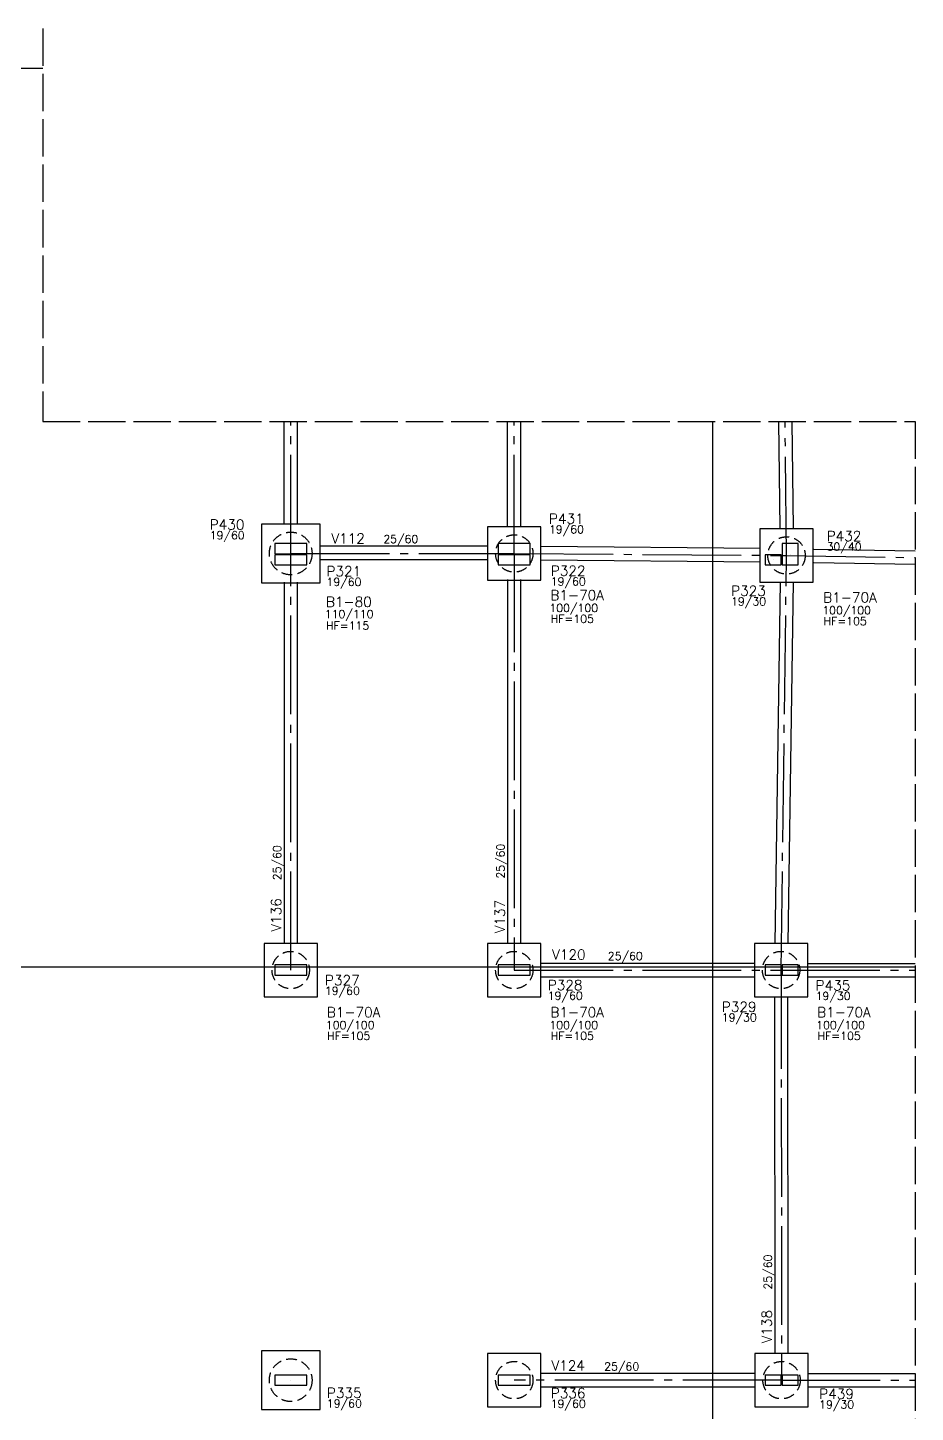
# Model space of a CAD drawing. Extents: x -9640 to 1528, y -572 to 5735.
# Drawn here: x -5483 to -3819, y 807 to 3403 of the extents above; entities that cross this region are included whole.
import ezdxf

# ---------------------------------------------------------------- set-up
doc = ezdxf.new("R2010")
doc.units = 0
doc.header["$LTSCALE"] = 100
doc.header["$MEASUREMENT"] = 0
for name, pattern in [('ESTILO_TQS_0001', [0.85, 0.7, -0.15]), ('ESTILO_TQS_0002', [0.3, 0.2, -0.1]), ('ESTILO_TQS_0004', [2.4, 1.5, 0.2, 0.15, -0.2, 0.15, -0.2])]:
    doc.linetypes.add(name, pattern=pattern)
for name, color, linetype in [('01', 7, 'CONTINUOUS'), ('11', 7, 'CONTINUOUS'), ('12', 7, 'CONTINUOUS'), ('18', 4, 'CONTINUOUS'), ('2', 5, 'CONTINUOUS'), ('201', 7, 'ESTILO_TQS_0001'), ('205', 5, 'ESTILO_TQS_0004'), ('210', 7, 'ESTILO_TQS_0002'), ('242', 7, 'CONTINUOUS'), ('251', 5, 'CONTINUOUS'), ('8', 7, 'CONTINUOUS'), ('9', 3, 'CONTINUOUS')]:
    doc.layers.add(name, color=color, linetype=linetype)
doc.styles.get("Standard").update_dxf_attribs({"font": 'ROMANS.SHX'})

msp = doc.modelspace()

# ---------------------------------------------------------------- linework, layer by layer
at = {"layer": '01'}
for p, q in [((-5002.126021, 2473.974994), (-5002.126021, 2665.096)), ((-4977.126021, 2473.974994), (-4977.126021, 2665.096)), ((-4583.126485, 2468.573672), (-4583.126485, 2665.096)), ((-4558.126485, 2468.573672), (-4558.126485, 2665.096)), ((-4072.321062, 2464.261248), (-4074.739276, 2665.096)), ((-4047.31925, 2464.261248), (-4049.737463, 2665.096)), ((-4009.218115, 2425.880056), (-3819.126021, 2422.52249)), ((-4009.218115, 2400.876156), (-3819.126021, 2397.518591)), ((-4020.626021, 1649.096105), (-3819.126021, 1649.096058)), ((-4020.626021, 1624.096105), (-3819.126021, 1624.096058)), ((-4019.775083, 880.096), (-3819.126021, 880.096)), ((-4019.775083, 855.096), (-3819.126021, 855.096))]:
    msp.add_line(p, q, dxfattribs=at)
for points in [[(-4620.625898, 2431.12131), (-4934.626053, 2431.422282)], [(-4109.218115, 2427.183286), (-4520.625898, 2430.652229)], [(-4934.626053, 2406.422271), (-4620.625898, 2406.121299)], [(-4520.625898, 2405.65134), (-4109.218115, 2402.182398)], [(-5002.126021, 2363.974994), (-5002.126021, 1686.596)], [(-4977.126021, 1686.596), (-4977.126021, 2363.974994)], [(-4583.126485, 2368.573672), (-4583.126485, 1686.596)], [(-4558.126485, 1686.596), (-4558.126485, 2368.573672)], [(-4072.452931, 2364.261248), (-4082.393895, 1686.596)], [(-4057.391205, 1686.596), (-4047.450242, 2364.261248)], [(-4120.626021, 1649.096128), (-4520.626021, 1649.09622)], [(-4520.626021, 1624.09622), (-4120.626021, 1624.096128)], [(-4083.070701, 1586.596), (-4082.330419, 917.596547)], [(-4057.330403, 917.596547), (-4058.070686, 1586.596)], [(-4119.775083, 880.096), (-4520.626021, 880.096)], [(-4520.626021, 855.096), (-4119.775083, 855.096)]]:
    msp.add_lwpolyline(points, dxfattribs=at)
at = {"layer": '18'}
for p, q in [((-5454.126, 3326.596), (-9253.123768, 3326.596)), ((-4199.123325, 2665.096), (-4199.123325, -248.404)), ((-9253.123768, 1642.596), (-3819.126021, 1642.596))]:
    msp.add_line(p, q, dxfattribs=at)
at = {"layer": '2'}
for points in [[(-4959.626021, 2417.096), (-4959.626021, 2436.096), (-5019.626021, 2436.096), (-5019.626021, 2417.096), (-4959.626021, 2417.096)], [(-4959.626021, 2396.096), (-4959.626021, 2415.096), (-5019.626021, 2415.096), (-5019.626021, 2396.096), (-4959.626021, 2396.096)], [(-4540.626021, 2417.096), (-4540.626021, 2436.096), (-4600.626021, 2436.096), (-4600.626021, 2417.096), (-4540.626021, 2417.096)], [(-4540.626021, 2396.096), (-4540.626021, 2415.096), (-4600.626021, 2415.096), (-4600.626021, 2396.096), (-4540.626021, 2396.096)], [(-4070.626021, 2396.096), (-4070.626021, 2415.096), (-4100.626021, 2415.096), (-4100.626021, 2396.096), (-4070.626021, 2396.096)], [(-4068.626021, 2396.096), (-4038.626021, 2396.096), (-4038.626021, 2436.096), (-4068.626021, 2436.096), (-4068.626021, 2396.096)], [(-4959.626021, 1627.096), (-4959.626021, 1646.096), (-5019.626021, 1646.096), (-5019.626021, 1627.096), (-4959.626021, 1627.096)], [(-4540.626021, 1627.096), (-4540.626021, 1646.096), (-4600.626021, 1646.096), (-4600.626021, 1627.096), (-4540.626021, 1627.096)], [(-4070.626021, 1627.096), (-4070.626021, 1646.096), (-4100.626021, 1646.096), (-4100.626021, 1627.096), (-4070.626021, 1627.096)], [(-4038.626021, 1627.096), (-4038.626021, 1646.096), (-4068.626021, 1646.096), (-4068.626021, 1627.096), (-4038.626021, 1627.096)], [(-4959.626021, 858.096), (-4959.626021, 877.096), (-5019.626021, 877.096), (-5019.626021, 858.096), (-4959.626021, 858.096)], [(-4540.626021, 858.096), (-4540.626021, 877.096), (-4600.626021, 877.096), (-4600.626021, 858.096), (-4540.626021, 858.096)], [(-4070.626021, 858.096), (-4070.626021, 877.096), (-4100.626021, 877.096), (-4100.626021, 858.096), (-4070.626021, 858.096)], [(-4038.626021, 858.096), (-4038.626021, 877.096), (-4068.626021, 877.096), (-4068.626021, 858.096), (-4038.626021, 858.096)]]:
    msp.add_lwpolyline(points, dxfattribs=at)
at = {"layer": '201'}
msp.add_lwpolyline([(-5454.126, 5101.596), (-5454.126, 2665.096), (-3819.126021, 2665.096), (-3819.126021, -93.404)], dxfattribs=at)
at = {"layer": '205'}
for p, q in [((-4989.625803, 2417.642758), (-4989.625872, 2665.096)), ((-4570.626053, 2417.56108), (-4570.626043, 2665.096)), ((-4060.461024, 2413.853223), (-4063.085306, 2665.096)), ((-4989.626053, 2417.642758), (-4570.626053, 2417.56108)), ((-4989.626021, 1636.596), (-4989.625803, 2417.642758)), ((-4570.626053, 2417.56108), (-4570.626485, 1636.595874)), ((-4570.626053, 2417.56108), (-4060.461024, 2413.853223)), ((-4070.626021, 1636.596), (-4060.461024, 2413.853223)), ((-4060.461024, 2413.853223), (-3819.126021, 2409.80148)), ((-4570.626485, 1636.595874), (-4070.626021, 1636.596)), ((-4070.626021, 1636.596), (-4069.775083, 867.596547)), ((-4070.626021, 1636.596), (-3819.126021, 1636.595937)), ((-4069.775083, 867.596547), (-4570.626021, 867.596)), ((-4069.775083, 867.596547), (-3819.126021, 867.59621))]:
    msp.add_line(p, q, dxfattribs=at)
at = {"layer": '210'}
for centre, radius in [((-4989.625803, 2417.642758), 40), ((-4570.625899, 2417.56108), 35), ((-4060.461024, 2413.853223), 35), ((-4989.626485, 1636.595874), 35), ((-4570.626485, 1636.595874), 35), ((-4070.626021, 1636.596), 35), ((-4989.626485, 867.595874), 40), ((-4570.626021, 867.596), 35), ((-4069.775083, 867.596547), 35)]:
    msp.add_circle(centre, radius, dxfattribs=at)
at = {"layer": '242'}
for p, q in [((-4989.626021, 2426.596), (-4989.626021, 2426.596)), ((-4570.626021, 2426.596), (-4570.626021, 2426.596)), ((-4053.626021, 2416.096), (-4053.626021, 2416.096)), ((-4989.626021, 2405.596), (-4989.626021, 2405.596)), ((-4570.626021, 2405.596), (-4570.626021, 2405.596)), ((-4085.626021, 2405.596), (-4085.626021, 2405.596)), ((-4989.626021, 1636.596), (-4989.626021, 1636.596)), ((-4570.626021, 1636.596), (-4570.626021, 1636.596)), ((-4085.626021, 1636.596), (-4085.626021, 1636.596)), ((-4053.626021, 1636.596), (-4053.626021, 1636.596)), ((-4989.626021, 867.596), (-4989.626021, 867.596)), ((-4570.626021, 867.596), (-4570.626021, 867.596)), ((-4085.626021, 867.596), (-4085.626021, 867.596)), ((-4053.626021, 867.596), (-4053.626021, 867.596))]:
    msp.add_line(p, q, dxfattribs=at)
at = {"layer": '251', "linetype": 'Continuous'}
for points in [[(-4934.625803, 2362.642758), (-4934.625803, 2472.642758), (-5044.625803, 2472.642758), (-5044.625803, 2362.642758), (-4934.625803, 2362.642758)], [(-4520.625899, 2467.56108), (-4620.625899, 2467.56108), (-4620.625899, 2367.56108), (-4520.625899, 2367.56108), (-4520.625899, 2467.56108)], [(-4010.461024, 2463.853223), (-4110.461024, 2463.853223), (-4110.461024, 2363.853223), (-4010.461024, 2363.853223), (-4010.461024, 2463.853223)], [(-4939.626485, 1686.595874), (-5039.626485, 1686.595874), (-5039.626485, 1586.595874), (-4939.626485, 1586.595874), (-4939.626485, 1686.595874)], [(-4520.626485, 1686.595874), (-4620.626485, 1686.595874), (-4620.626485, 1586.595874), (-4520.626485, 1586.595874), (-4520.626485, 1686.595874)], [(-4020.626021, 1686.596), (-4120.626021, 1686.596), (-4120.626021, 1586.596), (-4020.626021, 1586.596), (-4020.626021, 1686.596)], [(-4934.626485, 812.595874), (-4934.626485, 922.595874), (-5044.626485, 922.595874), (-5044.626485, 812.595874), (-4934.626485, 812.595874)], [(-4520.626021, 917.596), (-4620.626021, 917.596), (-4620.626021, 817.596), (-4520.626021, 817.596), (-4520.626021, 917.596)], [(-4019.775083, 917.596547), (-4119.775083, 917.596547), (-4119.775083, 817.596547), (-4019.775083, 817.596547), (-4019.775083, 917.596547)]]:
    msp.add_lwpolyline(points, dxfattribs=at)

# ---------------------------------------------------------------- texts
at = {"layer": '11', "linetype": 'Continuous'}
for rotation, p in [(359.948751, (-4816.106641, 2437.225177)), (90, (-4588.846032, 1807.886026)), (90, (-5007.714563, 1804.939741)), (359.999987, (-4395.398369, 1655.390993)), (90.063401, (-4087.823687, 1037.474699))]:
    msp.add_text('25/60', height=15, rotation=rotation, dxfattribs=at).set_placement(p)
msp.add_text('25/60', height=15, dxfattribs=at).set_placement((-4402.160928, 885.743396))
at = {"layer": '12', "linetype": 'Continuous'}
for s, p in [('19/60', (-4505.683547, 2455.32566)), ('19/60', (-5141.466335, 2444.257445)), ('30/40', (-3985.294595, 2422.957461)), ('19/60', (-4922.670039, 2356.775333)), ('19/60', (-4502.300144, 2357.780296)), ('19/30', (-4164.353365, 2320.213522)), ('110/110', (-4925.779028, 2296.399002)), ('100/100', (-4504.841037, 2307.888136)), ('100/100', (-3993.433254, 2303.575712)), ('HF=115', (-4923.417273, 2274.828644)), ('HF=105', (-4502.404201, 2287.597727)), ('HF=105', (-3990.996418, 2283.285303)), ('19/60', (-4925.565727, 1590.049893)), ('19/60', (-4507.93264, 1581.001448)), ('19/30', (-4005.93264, 1580.485689)), ('19/30', (-4181.79547, 1540.162747)), ('100/100', (-4923.841624, 1525.910338)), ('100/100', (-4504.841624, 1525.910338)), ('100/100', (-4004.84116, 1525.910464)), ('HF=105', (-4921.404788, 1505.619929)), ('HF=105', (-4502.404788, 1505.619929)), ('HF=105', (-4002.404324, 1505.620055)), ('19/60', (-4921.827045, 816.332859)), ('19/60', (-4502.310641, 815.861281)), ('19/30', (-3999.302724, 814.521033))]:
    msp.add_text(s, height=15, dxfattribs=at).set_placement(p)
at = {"layer": '8', "linetype": 'Continuous'}
for s, rotation, p in [('V112', 359.948751, (-4913.431413, 2436.430264)), ('V136', 90, (-5007.523983, 1708.545276)), ('V137', 90, (-4588.126485, 1705.563302)), ('V120', 359.999987, (-4499.701046, 1656.041816)), ('V138', 90.063401, (-4088.12649, 936.57385))]:
    msp.add_text(s, height=18.75, rotation=rotation, dxfattribs=at).set_placement(p)
msp.add_text('V124', height=18.75, dxfattribs=at).set_placement((-4500.94542, 885.582398))
at = {"layer": '9', "linetype": 'Continuous'}
for s, p in [('P430', (-5141.466335, 2462.257445)), ('P431', (-4505.683547, 2473.32566)), ('P432', (-3985.294595, 2440.957461)), ('P321', (-4922.670039, 2374.775333)), ('P322', (-4502.300144, 2375.780296)), ('P323', (-4164.353365, 2338.213522)), ('P327', (-4925.565727, 1608.049893)), ('P328', (-4507.93264, 1599.001448)), ('P435', (-4005.93264, 1598.485689)), ('P329', (-4181.79547, 1558.162747)), ('P335', (-4921.827045, 834.332859)), ('P336', (-4502.310641, 833.861281)), ('P439', (-3999.302724, 832.521033))]:
    msp.add_text(s, height=18.75, dxfattribs=at).set_placement(p)
at = {"layer": '9'}
for s, p in [('B1-70A', (-4503.096856, 2330.050099)), ('B1-70A', (-3991.689073, 2325.737675)), ('B1-80', (-4923.590412, 2317.585187)), ('B1-70A', (-4922.097443, 1548.072301)), ('B1-70A', (-4503.097443, 1548.072301)), ('B1-70A', (-4003.096979, 1548.072427))]:
    msp.add_text(s, height=18.75, dxfattribs=at).set_placement(p)

doc.saveas('drawing.dxf')
